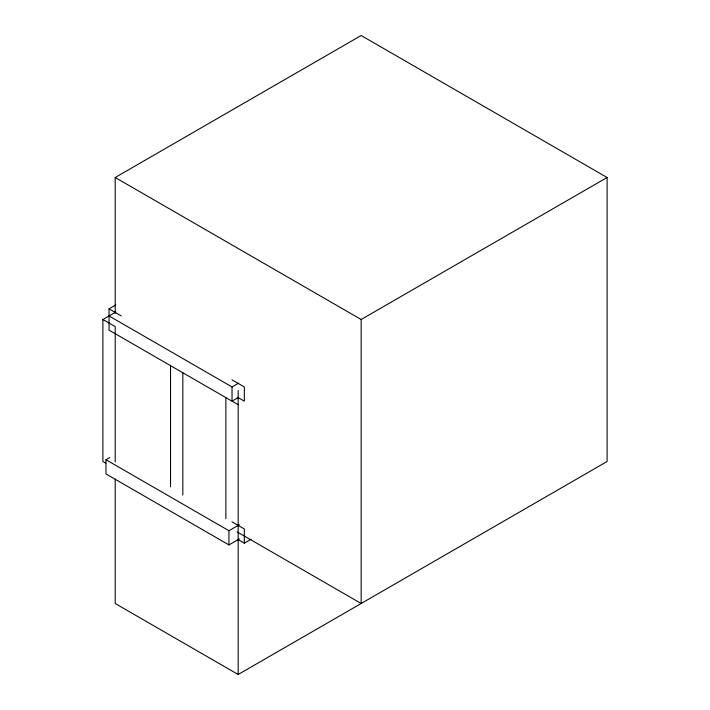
<?xml version="1.0" encoding="UTF-8"?>
<svg xmlns="http://www.w3.org/2000/svg" width="710" height="710" viewBox="0 0 710 710"><rect width="100%" height="100%" fill="white"/><g stroke="black" fill="none" stroke-linecap="round" stroke-linejoin="round"><path stroke-width="1.06" d="M115.198 479.117L115.198 603.5L238.169 674.5L607.103 461.5L607.103 177.5L361.15 35.5L115.198 177.5L115.198 313.421M238.169 404.7L109.047 330.15L109.047 308.85L115.774 304.963M105.737 463.142L102.897 461.5L102.897 319.5L115.668 312.125M239.359 538.917L228.948 544.925L105.976 473.925L105.976 459.725L109.757 457.542M109.047 315.95L232.028 386.95L238.649 383.125M115.198 177.5L361.15 319.5L607.103 177.5M238.649 397.325L232.028 401.15L232.028 386.95M105.976 459.725L228.948 530.725L239.359 524.717M237.699 539.325L244.32 543.15L251.047 539.263M109.047 308.85L121.348 315.95M232.028 379.85L244.32 386.95L244.32 401.15L237.699 397.325M102.897 319.5L115.198 326.6L115.198 461.997M232.028 521.85L244.32 528.95L244.32 543.15M237.211 531.941L361.15 603.5L361.15 319.5M238.169 390.5L238.169 674.5M228.948 530.725L228.948 544.925M225.878 397.707L225.878 518.797M182.834 372.856L182.834 495.047M170.533 365.756L170.533 486.847"/></g></svg>
